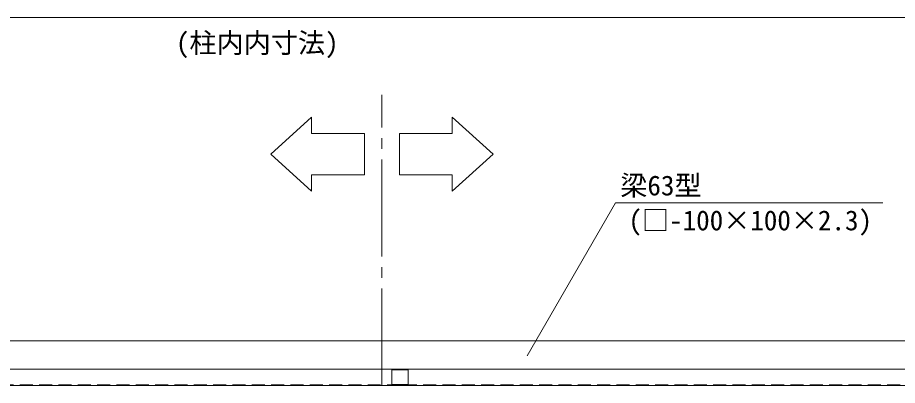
# Model space of a CAD drawing. Units: millimetres, scale not verified. Extents: x -27980 to -7855, y -14438 to 14438.
# Drawn here: x -22128 to -19015, y -6932 to -5632 of the extents above; entities that cross this region are included whole.
import ezdxf
from ezdxf.enums import TextEntityAlignment as Align

# ---------------------------------------------------------------- set-up
doc = ezdxf.new("R2010")
doc.units = ezdxf.units.MM
doc.header["$LTSCALE"] = 38
doc.linetypes.add('CHAIN2', pattern=[12, 9, -1, 1, -1])
doc.linetypes.add('DASHED1', pattern=[1.8, 1.2, -0.6])
for name, color, linetype, lineweight in [('0-B_寸法', 3, 'Continuous', 18), ('1-2_通芯', 1, 'CHAIN2', 18), ('1-7_文字', 7, 'Continuous', 18), ('1-9_梁63', 7, 'Continuous', 18)]:
    doc.layers.add(name, color=color, linetype=linetype, lineweight=lineweight)
doc.styles.add('ＭＳ ゴシック', font='')
doc.styles.get('ＭＳ ゴシック').set_extended_font_data('MS Gothic')

msp = doc.modelspace()

# ---------------------------------------------------------------- linework, layer by layer
at = {"layer": '0-B_寸法'}
msp.add_line((-24375.2, -5632.5), (-18185.2, -5632.5), dxfattribs=at)
at = {"layer": '1-2_通芯'}
msp.add_line((-20839.2, -6932.5), (-20839.2, -5904.93), dxfattribs=at)
at = {"layer": '1-7_文字'}
for p, q in [((-20325.33, -6828), (-20013.28, -6287.5)), ((-20013.28, -6287.5), (-19988.35, -6287.5)), ((-19988.35, -6287.5), (-19067.3, -6287.5))]:
    msp.add_line(p, q, dxfattribs=at)
for points in [[(-21232.38, -6115.05), (-21087.95, -5984.28), (-21087.95, -6042.18), (-20901.3, -6042.18), (-20901.3, -6188.18), (-21087.95, -6188.18), (-21087.95, -6246.07)], [(-20446.02, -6115.05), (-20590.45, -5984.28), (-20590.45, -6042.18), (-20777.1, -6042.18), (-20777.1, -6188.18), (-20590.45, -6188.18), (-20590.45, -6246.07)]]:
    msp.add_lwpolyline(points, close=True, dxfattribs=at)
at = {"layer": '1-9_梁63'}
for p, q in [((-20775.2, -6875.5), (-24130.2, -6875.5)), ((-24130.2, -6875.5), (-18430.2, -6875.5)), ((-20746.2, -6877.1), (-20804.2, -6877.1)), ((-18430.2, -6875.5), (-20775.2, -6875.5))]:
    msp.add_line(p, q, dxfattribs=at)
at = {"layer": '1-9_梁63', "color": 4, "linetype": 'DASHED1', "lineweight": 9}
for p, q in [((-20775.2, -6930.9), (-24375.2, -6930.9)), ((-18185.2, -6930.9), (-20775.2, -6930.9))]:
    msp.add_line(p, q, dxfattribs=at)
at = {"layer": '1-9_梁63'}
for points in [[(-18030.2, -6875.5), (-18030.2, -6775.5), (-24530.2, -6775.5), (-24530.2, -6875.5)], [(-24187.2, -6932.5), (-20775.2, -6932.5), (-20775.2, -6929.5)], [(-20775.2, -6929.5), (-20775.2, -6932.5), (-18373.2, -6932.5)]]:
    msp.add_lwpolyline(points, dxfattribs=at)
msp.add_lwpolyline([(-20804.2, -6929.5), (-20746.2, -6929.5), (-20746.2, -6875.5), (-20804.2, -6875.5)], close=True, dxfattribs=at)

# ---------------------------------------------------------------- texts
at = {"layer": '0-B_寸法', "style": 'ＭＳ ゴシック'}
msp.add_text('(柱内内寸法)', height=70.38, dxfattribs=at).set_placement((-21568.2, -5778.1), align=Align.BOTTOM_LEFT)
at = {"layer": '1-7_文字', "style": 'ＭＳ ゴシック'}
for s, p in [('梁63型\u3000\u3000\u3000\u3000\u3000     \u3000\u3000', (-19995.88, -6282.1)), ('(□-100×100×2.3)', (-19966.98, -6405.57))]:
    msp.add_text(s, height=70.38, dxfattribs=at).set_placement(p, align=Align.BOTTOM_LEFT)

doc.saveas('drawing.dxf')
